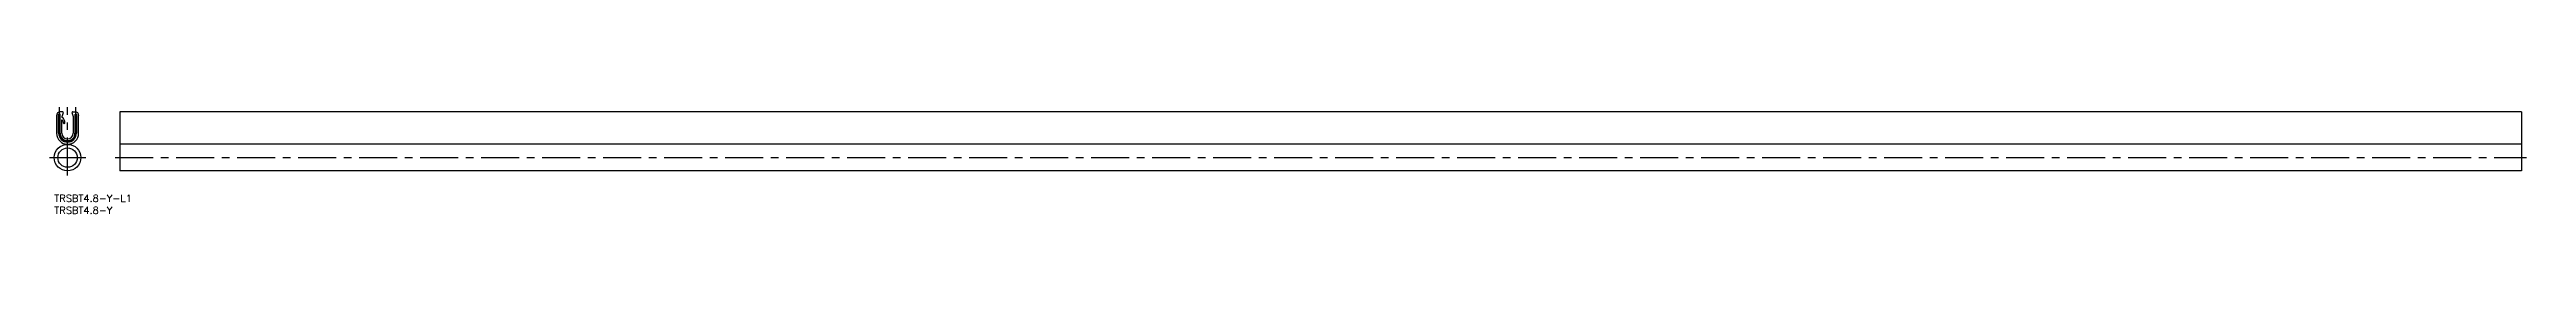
# Model space of a CAD drawing. Extents: x -2 to 1029, y -8 to 37.
import ezdxf

# ---------------------------------------------------------------- set-up
doc = ezdxf.new("R2010")
doc.units = 0
doc.header["$LTSCALE"] = 0.5
doc.linetypes.add('CENTER', pattern=[50.8, 31.75, -6.35, 6.35, -6.35])
for name, color, linetype in [('MSM_CENTER', 1, 'CENTER'), ('MSM_CONTINUOUS', 7, 'CONTINUOUS'), ('MSM_PART_NUMBER', 7, 'CONTINUOUS')]:
    doc.layers.add(name, color=color, linetype=linetype)
doc.styles.get("Standard").update_dxf_attribs({"font": 'txt.shx', "height": 3, "bigfont": 'bigfont.shx'})

# ---------------------------------------------------------------- blocks, each defined once
blk = doc.blocks.new('*U2')
at = {"layer": 'MSM_PART_NUMBER'}
blk.add_text('TRSBT4.8-Y-L1', height=3, dxfattribs=at).set_placement((0, -3))
blk = doc.blocks.new('*U3')
at = {"layer": 'MSM_PART_NUMBER'}
blk.add_text('TRSBT4.8-Y', height=3, dxfattribs=at).set_placement((0, -8))

msp = doc.modelspace()

# ---------------------------------------------------------------- linework, layer by layer
at = {"layer": 'MSM_CENTER'}
for p, q in [((2.1, 25.7), (2.1, 36.6)), ((5.5, 8), (5.5, 36.6)), ((9, 25.7), (9, 36.6)), ((-2, 15.5), (13.1, 15.5)), ((25.3, 15.5), (1029.3, 15.5))]:
    msp.add_line(p, q, dxfattribs=at)
msp.add_arc((5.5, 25.7), 3.4, 180, 0, dxfattribs=at)
at = {"layer": 'MSM_CONTINUOUS'}
for p, q in [((1, 25.7), (1, 33.1)), ((1.8, 25.7), (1.8, 33.6)), ((2.4, 33.6), (1.8, 33.6)), ((3.4, 34.6), (2.4, 34.6)), ((2.4, 25.7), (2.4, 33.6)), ((3.1, 25.7), (3.1, 31.2)), ((7.7, 34.6), (8.7, 34.6)), ((8, 25.7), (8, 32.6)), ((8.7, 33.6), (9.3, 33.6)), ((8.7, 25.7), (8.7, 33.6)), ((9.3, 25.7), (9.3, 33.6)), ((10.1, 25.7), (10.1, 33.1)), ((1027.3, 34.6), (27.3, 34.6)), ((27.3, 34.6), (27.3, 10)), ((1027.3, 34.6), (1027.3, 10)), ((1027.3, 21.1), (27.3, 21.1)), ((1027.3, 10), (27.3, 10))]:
    msp.add_line(p, q, dxfattribs=at)
for radius in [5.55, 4.05]:
    msp.add_circle((5.5, 15.5), radius, dxfattribs=at)
for centre, radius, start, end in [((2.4, 33.1), 1.5, 90, 180), ((11.6, 31), 8.58, 158.1048, 169.5705), ((3.6, 32.6), 0.5, 180, 220.7151), ((3.2, 31.2), 0.05, 35.6652, 180), ((2.2, 29.9), 1.64, 359.8526, 48.6873), ((1.7, 30.1), 2.65, 355.686, 54.2961), ((3.4, 34.4), 0.25, 335.2971, 85.468), ((7.7, 34.4), 0.25, 94.532, 204.7029), ((-0.5, 31), 8.58, 10.4295, 21.8952), ((8.7, 33.1), 1.5, 0, 90), ((5.5, 25.7), 4.6, 180, 0), ((5.5, 25.7), 3.7, 180, 0), ((5.5, 25.7), 3.1, 180, 0), ((5.5, 25.7), 2.4, 180, 0), ((4.1, 29.9), 0.285, 179.8526, 355.686)]:
    msp.add_arc(centre, radius, start, end, dxfattribs=at)

# ---------------------------------------------------------------- block references
for name in ['*U2', '*U3']:
    msp.add_blockref(name, (0, 0), dxfattribs=at)

doc.saveas('drawing.dxf')
